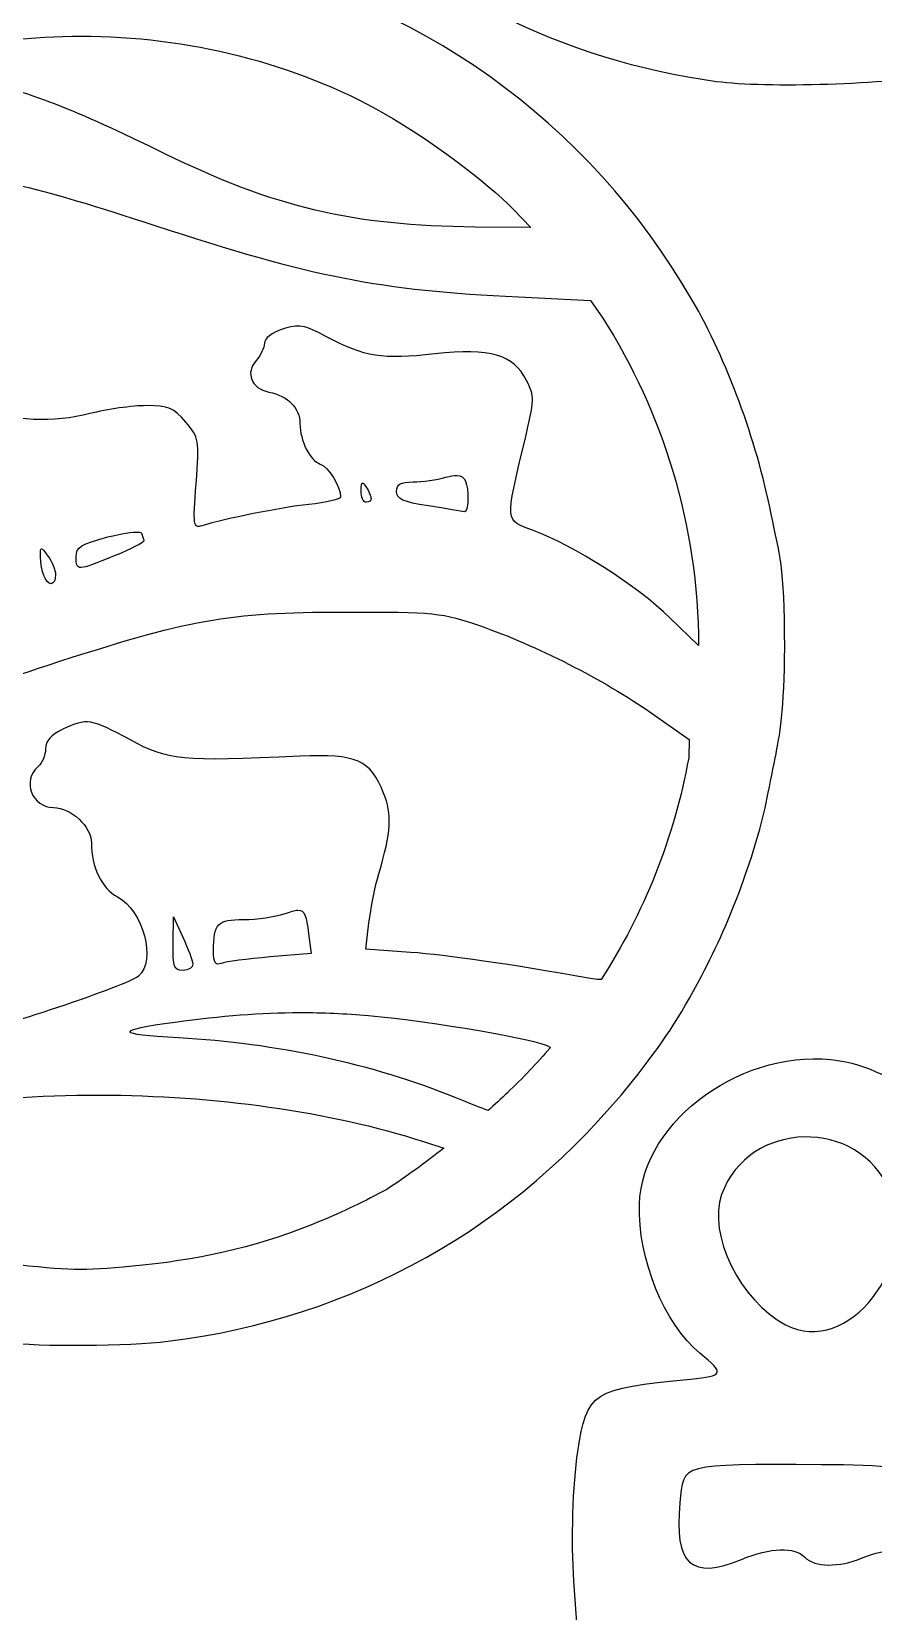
# Model space of a CAD drawing. Extents: x 0 to 701, y 0 to 378.
# Drawn here: x 417.5 to 470.7, y 101.7 to 201.6 of the extents above; entities that cross this region are included whole.
import ezdxf

# ---------------------------------------------------------------- set-up
doc = ezdxf.new("R2010")
doc.units = 0
doc.layers.add('Calque_1', color=7, linetype='CONTINUOUS')

msp = doc.modelspace()

# ---------------------------------------------------------------- linework, layer by layer
at = {"layer": 'Calque_1', "color": 7}
for p, q in [((420.5827, 201.349886), (420.5827, 201.349886)), ((460.776502, 198.465725), (460.776502, 198.465725)), ((447.924486, 190.393362), (449.033223, 189.244025)), ((449.033223, 189.244025), (445.512072, 189.277301)), ((448.239002, 184.857467), (452.805843, 184.639293)), ((452.805843, 184.639293), (453.574513, 183.522436)), ((438.380759, 173.090873), (438.380759, 173.090873)), ((444.34647, 173.569786), (444.34647, 173.569786)), ((424.203281, 169.990601), (424.203281, 169.990601)), ((418.087096, 168.928292), (418.087096, 168.928292)), ((437.165262, 164.934408), (437.165262, 164.934408)), ((459.634605, 162.827596), (457.840368, 164.555282)), ((456.627585, 158.568694), (459.040395, 156.88393)), ((459.040395, 156.88393), (459.011378, 155.717575)), ((434.298278, 146.079843), (434.298278, 146.079843)), ((426.412614, 143.96606), (426.4366, 145.655062)), ((426.4366, 145.655062), (427.031979, 144.36838)), ((426.4366, 145.655062), (426.4366, 145.655062)), ((438.598576, 143.622923), (438.794309, 145.282532)), ((434.97643, 144.605153), (435.145879, 143.340891)), ((435.145879, 143.340891), (432.545061, 143.123866)), ((441.420678, 143.41285), (438.598576, 143.622923)), ((434.416664, 139.60735), (434.416664, 139.60735)), ((468.567031, 136.556537), (468.567205, 136.556616)), ((421.747134, 134.388601), (421.747134, 134.38868)), ((442.239262, 131.457085), (443.531748, 131.040049)), ((461.095736, 128.103502), (461.095736, 128.103502)), ((458.454226, 108.59897), (458.454226, 108.59897)), ((452.080566, 99.145781), (451.753905, 103.659104))]:
    msp.add_line(p, q, dxfattribs=at)
for points in [[(460.776502, 198.465725), (451.010491, 199.817303), (442.233306, 204.207052), (435.233234, 211.240741)], [(459.231889, 184.659397), (452.694666, 195.995756), (441.708078, 203.82695), (429.0475, 206.174753)], [(411.662972, 200.284487), (414.515933, 201.001124), (417.533609, 201.350381), (420.5827, 201.349886)], [(420.5827, 201.349886), (427.290698, 201.347905), (434.152122, 199.655951), (439.754097, 196.463518)], [(425.891135, 193.909502), (419.993521, 196.794751), (417.617829, 197.713023), (413.0661, 198.86589)], [(474.941315, 198.917667), (471.748715, 198.293303), (463.84458, 198.041114), (460.776502, 198.465725)], [(439.754097, 196.463518), (442.593035, 194.845682), (446.25222, 192.126951), (447.924486, 190.393362)], [(445.512072, 189.277301), (437.755491, 189.35031), (432.837055, 190.511373), (425.891135, 193.909502)], [(409.134489, 193.142753), (414.43003, 192.62474), (417.693274, 191.862705), (425.247011, 189.380199)], [(425.247011, 189.380199), (435.125596, 186.133573), (439.4911, 185.275039), (448.239002, 184.857467)], [(464.232009, 171.125642), (463.260277, 175.911291), (461.447639, 180.816971), (459.231889, 184.659397)], [(433.329596, 182.818356), (432.650275, 182.594155), (432.179087, 182.228616), (432.179087, 181.925866)], [(436.14435, 182.320085), (434.645494, 183.110371), (434.365463, 183.160205), (433.329596, 182.818356)], [(453.574513, 183.522436), (457.388431, 177.539704), (459.60735, 170.442102), (459.634605, 162.827596)], [(432.179087, 181.925866), (432.179087, 181.643894), (431.949008, 181.158959), (431.66767, 180.848088)], [(442.951859, 181.250031), (439.62137, 180.888118), (438.537373, 181.058319), (436.14435, 182.320085)], [(431.66767, 180.848088), (430.955232, 180.060819), (431.353729, 179.066606), (432.471557, 178.843025)], [(448.76048, 179.565664), (447.898797, 181.231967), (446.504958, 181.636129), (442.951859, 181.250031)], [(432.471557, 178.843025), (433.654788, 178.606391), (434.430965, 177.817438), (434.430965, 176.851094)], [(448.640945, 175.760164), (449.264767, 178.375144), (449.271343, 178.57775), (448.76048, 179.565664)], [(424.717808, 177.984589), (423.830197, 177.984589), (422.222007, 177.756373), (421.14403, 177.477035)], [(427.204894, 176.946663), (426.434481, 177.862281), (426.141278, 177.984589), (424.717808, 177.984589)], [(421.14403, 177.477035), (418.872523, 176.88843), (416.248472, 177.004578), (414.224731, 177.783429)], [(427.863319, 173.060311), (428.072698, 175.833925), (428.055486, 175.935792), (427.204894, 176.946663)], [(434.430965, 176.851094), (434.430965, 175.77084), (435.073286, 174.48998), (435.717647, 174.285473)], [(449.14232, 170.106274), (447.378566, 170.763312), (447.397461, 170.547673), (448.640945, 175.760164)], [(435.717647, 174.285473), (436.215932, 174.127334), (437.00433, 172.862161), (437.00433, 172.22083)], [(428.225034, 170.389831), (427.690126, 170.224898), (427.663803, 170.417521), (427.863319, 173.060311)], [(438.296044, 172.59647), (438.298223, 172.925702), (438.318664, 173.084515), (438.380759, 173.090873)], [(438.380759, 173.090873), (438.429068, 173.095825), (438.502552, 173.008575), (438.612877, 172.837858)], [(438.612877, 172.837858), (438.784406, 172.572484), (438.927135, 172.246738), (438.92971, 172.114051)], [(440.543287, 172.561253), (440.543287, 173.022261), (440.783962, 173.159722), (441.5909, 173.159722)], [(441.5909, 173.159722), (442.167125, 173.159722), (443.097579, 173.29128), (443.658632, 173.452192)], [(443.658632, 173.452192), (443.937713, 173.532232), (444.163988, 173.574461), (444.34647, 173.569786)], [(444.34647, 173.569786), (444.893916, 173.555723), (445.046667, 173.118662), (445.046667, 172.007291)], [(437.00433, 172.22083), (437.00433, 172.07509), (436.099645, 171.856441), (434.99384, 171.734945)], [(438.612877, 171.872663), (438.435941, 171.872663), (438.293469, 172.198369), (438.296044, 172.59647)], [(438.92971, 172.114051), (438.932483, 171.981364), (438.789793, 171.872663), (438.612877, 171.872663)], [(442.553777, 171.640941), (440.923245, 171.901918), (440.543287, 172.075903), (440.543287, 172.561253)], [(445.046667, 172.007291), (445.046667, 171.57942), (444.938343, 171.249475), (444.805656, 171.274194)], [(434.99384, 171.734945), (433.173854, 171.535013), (429.698616, 170.844263), (428.225034, 170.389831)], [(444.805656, 171.274194), (444.672968, 171.298814), (443.659583, 171.463965), (442.553777, 171.640941)], [(465.079986, 162.700317), (465.078005, 168.007544), (464.770838, 168.472018), (464.232009, 171.125642)], [(422.287191, 169.679196), (423.11655, 169.896538), (423.859491, 170.012349), (424.203281, 169.990601)], [(424.203281, 169.990601), (424.317885, 169.983273), (424.38814, 169.960871), (424.40252, 169.921752)], [(424.40252, 169.921752), (424.46002, 169.765257), (424.532097, 169.553698), (424.563056, 169.451712)], [(457.840368, 164.555282), (455.672174, 166.642762), (451.791546, 169.119351), (449.14232, 170.106274)], [(418.024823, 168.421906), (418.024823, 168.754763), (418.027002, 168.921399), (418.087096, 168.928292)], [(418.087096, 168.928292), (418.14725, 168.935225), (418.265478, 168.782374), (418.497161, 168.476059)], [(420.276701, 168.42151), (420.276701, 169.047154), (420.565646, 169.227992), (422.287191, 169.679196)], [(424.563056, 169.451712), (424.594014, 169.349706), (423.751087, 168.912348), (422.689511, 168.479941)], [(418.702579, 166.725932), (418.344766, 166.725932), (418.024823, 167.526392), (418.024823, 168.421906)], [(418.497161, 168.476059), (418.75689, 168.132625), (418.973836, 167.59843), (418.97958, 167.288807)], [(422.689511, 168.479941), (420.324733, 167.516667), (420.276701, 167.515578), (420.276701, 168.42151)], [(418.97958, 167.288807), (418.985126, 166.979184), (418.8606, 166.725932), (418.702579, 166.725932)], [(418.507223, 161.573793), (427.37462, 164.478827), (429.855982, 164.925693), (437.165262, 164.934408)], [(437.165262, 164.934408), (443.017677, 164.94134), (443.386781, 164.903668), (445.85095, 164.051214)], [(445.85095, 164.051214), (449.286951, 162.862576), (453.674143, 160.630821), (456.627585, 158.568694)], [(464.537235, 155.973284), (464.717993, 156.861489), (465.081373, 158.874158), (465.079986, 162.700317)], [(410.465262, 159.06078), (411.703774, 159.399618), (415.322494, 160.530439), (418.507223, 161.573793)], [(423.708106, 156.847961), (421.217098, 158.199056), (420.956299, 158.240255), (419.440707, 157.521082)], [(419.440707, 157.521082), (418.671502, 157.156059), (418.346687, 156.78541), (418.346687, 156.273479)], [(434.430965, 155.813124), (426.827749, 155.474464), (426.113449, 155.543313), (423.708106, 156.847961)], [(418.346687, 156.273479), (418.346687, 155.872981), (418.129305, 155.365268), (417.863891, 155.145014)], [(439.720841, 153.488119), (438.87839, 155.593643), (438.015775, 155.972808), (434.430965, 155.813124)], [(463.977073, 153.200303), (464.140995, 154.017342), (464.393139, 155.265183), (464.537235, 155.973284)], [(417.863891, 155.145014), (416.831015, 154.287787), (417.488667, 152.571272), (418.849983, 152.571272)], [(459.011378, 155.717575), (458.089401, 150.631196), (456.17553, 145.890984), (453.478588, 141.702179)], [(439.417933, 148.38936), (440.200606, 151.035516), (440.265672, 152.126526), (439.720841, 153.488119)], [(459.836557, 141.945508), (461.699386, 145.465113), (463.295712, 149.804253), (463.977073, 153.200303)], [(418.849983, 152.571272), (419.951332, 152.571272), (421.241897, 151.3697), (421.241897, 150.344153)], [(421.241897, 150.344153), (421.241897, 148.816439), (421.908165, 147.429037), (422.884115, 146.924335)], [(438.794309, 145.282532), (438.901901, 146.195199), (439.182427, 147.593198), (439.417933, 148.38936)], [(422.884115, 146.924335), (424.515242, 146.080854), (425.367438, 142.870891), (424.217206, 141.903735)], [(430.878856, 145.494131), (431.718178, 145.494131), (432.868212, 145.655736), (433.434435, 145.853133)], [(433.434435, 145.853133), (433.822058, 145.988276), (434.096999, 146.074436), (434.298278, 146.079843)], [(434.298278, 146.079843), (434.741103, 146.091728), (434.827857, 145.712998), (434.97643, 144.605153)], [(428.962389, 143.503388), (428.962389, 145.228776), (429.21788, 145.494131), (430.878856, 145.494131)], [(427.031979, 142.277433), (426.467281, 142.277433), (426.391777, 142.483684), (426.412614, 143.96606)], [(427.031979, 144.36838), (427.359587, 143.660675), (427.638648, 142.900542), (427.65172, 142.679377)], [(429.453306, 142.718833), (429.079687, 142.57545), (428.962389, 142.762982), (428.962389, 143.503388)], [(432.545061, 143.123866), (431.114658, 143.004568), (429.723414, 142.822463), (429.453306, 142.718833)], [(452.930786, 141.74512), (447.592818, 142.68425), (443.776583, 143.237321), (441.420678, 143.41285)], [(424.217206, 141.903735), (423.907583, 141.643391), (421.603751, 140.752472), (419.097174, 139.923807)], [(427.65172, 142.679377), (427.664793, 142.458212), (427.385851, 142.277433), (427.031979, 142.277433)], [(455.45812, 135.274964), (457.385777, 137.683773), (458.393775, 139.219549), (459.836557, 141.945508)], [(453.478588, 141.702179), (453.324688, 141.68356), (453.151614, 141.706338), (452.930786, 141.74512)], [(419.097174, 139.923807), (416.590558, 139.095161), (414.400736, 138.417009), (414.23093, 138.417009)], [(426.758464, 138.001517), (422.724887, 138.214542), (422.669387, 138.480946), (426.54956, 139.007733)], [(426.54956, 139.007733), (429.467983, 139.403913), (431.985513, 139.600537), (434.416664, 139.60735)], [(434.416664, 139.60735), (435.875351, 139.61151), (437.302782, 139.547058), (438.767233, 139.417025)], [(438.767233, 139.417025), (442.869362, 139.052794), (449.441208, 137.917456), (450.212354, 137.43981)], [(444.238918, 134.2347), (439.094048, 136.342225), (432.898774, 137.677257), (426.758464, 138.001517)], [(450.268447, 137.398018), (449.411041, 136.400477), (448.504752, 135.446275), (447.55156, 134.540719)], [(450.212354, 137.43981), (450.233488, 137.426738), (450.251888, 137.412893), (450.268447, 137.398018)], [(455.893206, 127.478868), (456.073508, 132.847101), (462.604812, 137.525278), (468.567031, 136.556537)], [(468.567205, 136.556616), (472.580962, 135.90457), (476.602972, 132.208563), (477.256227, 128.572135)], [(426.083798, 118.821227), (437.872392, 120.292649), (448.014826, 125.973833), (455.45812, 135.274964)], [(410.635484, 133.573879), (414.174738, 134.128812), (417.950111, 134.395434), (421.747134, 134.388601)], [(421.747134, 134.38868), (428.996002, 134.375607), (436.3239, 133.365312), (442.239262, 131.457085)], [(446.326398, 133.407223), (445.897695, 133.56665), (445.114982, 133.875837), (444.238918, 134.2347)], [(447.55156, 134.540719), (447.149042, 134.158305), (446.740344, 133.780506), (446.326398, 133.407223)], [(471.732418, 128.339958), (469.798246, 132.99292), (462.778628, 132.836801), (461.095736, 128.103502)], [(443.531748, 131.040049), (442.366304, 130.116389), (441.160454, 129.240681), (439.914653, 128.426455)], [(439.914653, 128.426455), (438.58996, 127.705757), (437.09677, 126.982544), (435.717647, 126.412102)], [(461.095736, 128.103502), (460.196963, 125.575712), (462.256589, 121.379083), (465.140041, 119.862857)], [(465.140041, 119.862857), (469.086856, 117.78744), (473.669476, 123.680122), (471.732418, 128.339958)], [(459.723485, 118.064936), (457.467297, 119.90974), (455.778554, 124.060496), (455.893206, 127.478868)], [(435.717647, 126.412102), (432.125112, 124.926102), (428.595445, 124.052296), (424.505041, 123.636408)], [(424.505041, 123.636408), (420.826425, 123.262452), (420.287556, 123.263244), (416.62324, 123.649877)], [(415.776807, 118.75313), (417.901307, 118.478783), (423.643674, 118.516654), (426.083798, 118.821227)], [(459.122909, 116.428125), (461.244437, 116.631404), (461.297995, 116.777461), (459.723485, 118.064936)], [(451.997141, 111.849518), (452.58514, 115.642361), (452.876629, 115.829636), (459.122909, 116.428125)], [(451.753905, 103.659104), (451.574216, 106.141456), (451.68365, 109.827064), (451.997141, 111.849518)], [(467.403219, 111.020357), (458.355835, 111.039372), (458.701911, 111.133019), (458.454226, 108.59897)], [(475.52557, 105.83213), (476.577679, 110.122248), (475.197309, 111.004036), (467.403219, 111.020357)], [(458.454226, 108.59897), (458.074647, 104.71549), (459.175807, 103.707571), (462.354497, 105.028916)], [(462.354497, 105.028916), (464.183769, 105.789327), (465.72061, 105.839459), (466.367049, 105.159742)], [(466.367049, 105.159742), (466.967911, 104.528076), (468.504904, 104.51124), (469.970157, 105.120326)], [(469.970157, 105.120326), (471.595504, 105.795962), (472.972546, 105.715724), (473.753913, 104.899834)]]:
    msp.add_open_spline(points, degree=3, dxfattribs=at)

doc.saveas('drawing.dxf')
